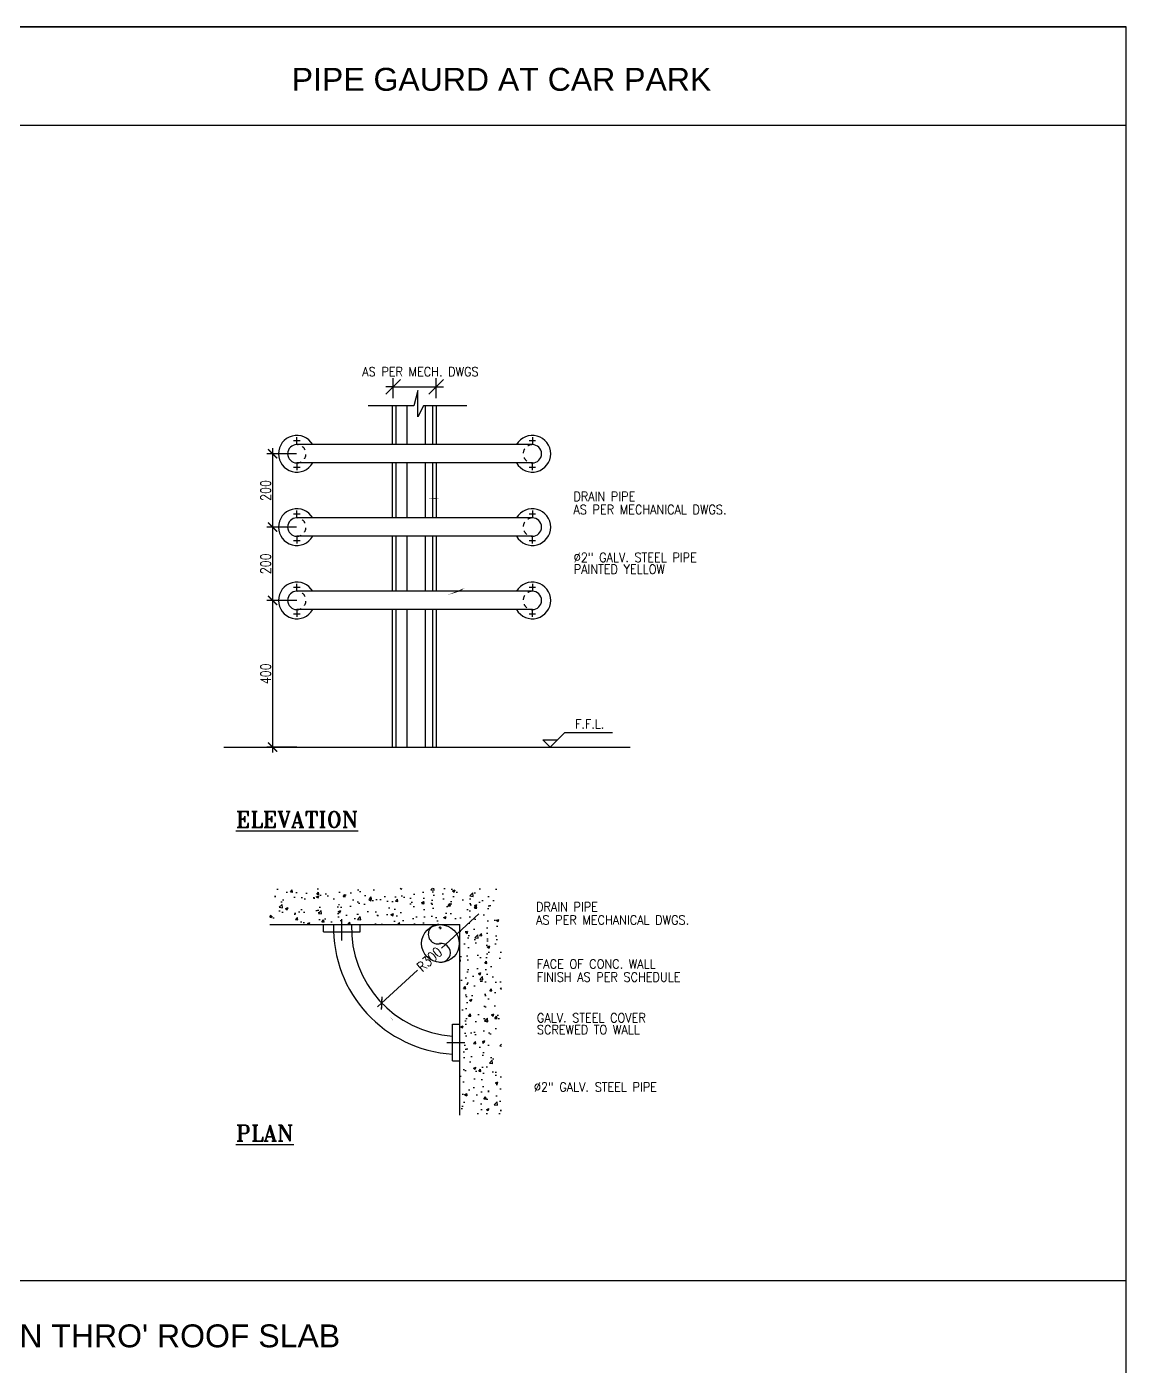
# Model space of a CAD drawing. Header units: centimetres. Extents: x -3657 to 6, y 3 to 2878.
# Drawn here: x -1194 to 6, y 1417 to 2878 of the extents above; entities that cross this region are included whole.
import ezdxf
from ezdxf.enums import TextEntityAlignment as Align

# ---------------------------------------------------------------- set-up
doc = ezdxf.new("R2010")
doc.units = ezdxf.units.CM
doc.header["$LTSCALE"] = 100
doc.header["$MEASUREMENT"] = 0
doc.linetypes.add('A-DT-00$0$DASHDOT', pattern=[1, 0.5, -0.25, 0, -0.25])
doc.linetypes.add('A-DT-00$0$SMALLDASH', pattern=[0.1, 0.05, -0.05])
for name, color, linetype in [('A-CONC', 5, 'Continuous'), ('A-DIM', 13, 'Continuous'), ('A-DT-00$0$A-ANNO-LEDR', 111, 'Continuous'), ('A-DT-00$0$A-CONCH', 8, 'Continuous'), ('A-DT-00$0$A-DIM', 4, 'Continuous'), ('A-DT-00$0$ARLEVEL', 1, 'Continuous'), ('A-DT-00$0$CONC', 6, 'Continuous'), ('A-DT-00$0$HH', 1, 'A-DT-00$0$SMALLDASH'), ('A-DT-00$0$PIPE', 7, 'Continuous'), ('TEXT', 3, 'Continuous')]:
    doc.layers.add(name, color=color, linetype=linetype)
doc.styles.add('2mm', font='romans.shx', dxfattribs={"width": 0.9})
doc.styles.add('ART', font='arial.ttf')
doc.styles.add('DIM', font='simplex.shx', dxfattribs={"width": 0.8})
doc.styles.add('TIMES', font='ROMANT', dxfattribs={"height": 16})
doc.dimstyles.new('DIM-TIK-1.5-mm-MM', dxfattribs={"dimtxt": 11, "dimasz": 75, "dimexe": 6.25, "dimexo": 0, "dimgap": 2, "dimtad": 1, "dimdec": 0, "dimdsep": 46, "dimtxsty": 'DIM', "dimblk": 'ARCHTICK', "dimcen": 75, "dimdle": 6, "dimclrd": 256, "dimclre": 256, "dimclrt": 2, "dimadec": 4, "dimazin": 2, "dimtfac": 1, "dimtdec": 0, "dimtmove": 2, "dimatfit": 3, "dimfxl": 1, "dimtolj": 1, "dimtzin": 0, "dimarcsym": 0})
pattern_1 = [(50, (3457.09, 15465.41), (28.690407, -2.510085), [3, -33]), (355, (3457.09, 15465.41), (-5.550053, 30.087685), [2.4, -26.4]), (100.4514, (3459.48, 15465.2), (23.140375, 27.57758), [2.54961, -28.045684]), (46.1842, (3457.09, 15473.41), (42.68964, -6.62076), [4.5, -49.5]), (96.6356, (3460.647, 15472.86), (37.38651, 38.96471), [3.82441, -42.06852]), (351.1842, (3457.09, 15473.41), (37.38648, 38.96474), [3.6, -39.6]), (21, (3461.09, 15471.41), (23.876282, -16.104756), [3, -33]), (326, (3461.09, 15471.41), (9.732613, 29.006), [2.4, -26.4]), (71.4514, (3463.08, 15470.068), (33.608905, 12.90122), [2.54961, -28.045684]), (37.5, (3457.089, 15465.41), (0.486394, 13.315754), [0, -26.08, 0, -26.8, 0, -26.5]), (7.5, (3457.089, 15465.41), (10.522781, 15.776468), [0, -15.28, 0, -25.48, 0, -10.1]), (327.5, (3448.169, 15465.41), (21.3528974, -0.902195), [0, -10, 0, -31.2, 0, -41.4]), (317.5, (3444.17, 15465.41), (23.327447, 4.0042), [0, -13, 0, -20.72, 0, -29.4])]

# ---------------------------------------------------------------- blocks, each defined once
blk = doc.blocks.new('_ARCHTICK')
at = {"color": 0, "linetype": 'ByBlock', "const_width": 0.15}
blk.add_lwpolyline([(-0.5, -0.5), (0.5, 0.5)], dxfattribs=at)
blk = doc.blocks.new('*D23')
at = {"layer": 'A-DIM', "color": 1, "lineweight": -2, "transparency": 16777216}
for p, q in [((-899.6, 2412.2), (-932, 2412.2)), ((-925.7, 2418.2), (-925.7, 2326.2)), ((-899.6, 2332.2), (-932, 2332.2))]:
    blk.add_line(p, q, dxfattribs=at)
at = {"layer": 'Defpoints', "color": 0, "transparency": 16777216}
for p in [(-899.6, 2412.2), (-925.7, 2332.2), (-899.6, 2332.2)]:
    blk.add_point(p, dxfattribs=at)
at = {"layer": 'A-DIM', "color": 1, "lineweight": -2, "transparency": 16777216, "xscale": 10, "yscale": 10, "zscale": 10}
for p, rotation in [((-925.7, 2412.2), 90), ((-925.7, 2332.2), 270)]:
    blk.add_blockref('_ARCHTICK', p, dxfattribs=dict(at, rotation=rotation))
at = {"layer": 'A-DIM', "color": 2, "transparency": 16777216, "insert": (-933.2, 2372.2), "char_height": 11, "attachment_point": 5, "rotation": 90, "style": 'DIM'}
blk.add_mtext('\\A1;200', dxfattribs=at)
blk = doc.blocks.new('*D24')
at = {"layer": 'A-DIM', "color": 1, "lineweight": -2, "transparency": 16777216}
for p, q in [((-925.7, 2338.2), (-925.7, 2246.2)), ((-899.6, 2332.2), (-932, 2332.2)), ((-899.6, 2252.2), (-932, 2252.2))]:
    blk.add_line(p, q, dxfattribs=at)
at = {"layer": 'Defpoints', "color": 0, "transparency": 16777216}
for p in [(-899.6, 2332.2), (-925.7, 2252.2), (-899.6, 2252.2)]:
    blk.add_point(p, dxfattribs=at)
at = {"layer": 'A-DIM', "color": 1, "lineweight": -2, "transparency": 16777216, "xscale": 10, "yscale": 10, "zscale": 10}
for p, rotation in [((-925.7, 2332.2), 90), ((-925.7, 2252.2), 270)]:
    blk.add_blockref('_ARCHTICK', p, dxfattribs=dict(at, rotation=rotation))
at = {"layer": 'A-DIM', "color": 2, "transparency": 16777216, "insert": (-933.2, 2292.2), "char_height": 11, "attachment_point": 5, "rotation": 90, "style": 'DIM'}
blk.add_mtext('\\A1;200', dxfattribs=at)
blk = doc.blocks.new('*D25')
at = {"layer": 'A-DIM', "color": 1, "lineweight": -2, "transparency": 16777216}
for p, q in [((-899.2, 2252.2), (-932, 2252.2)), ((-925.7, 2258.2), (-925.7, 2086.2)), ((-899.2, 2092.2), (-932, 2092.2))]:
    blk.add_line(p, q, dxfattribs=at)
at = {"layer": 'Defpoints', "color": 0, "transparency": 16777216}
for p in [(-899.2, 2252.2), (-925.7, 2092.2), (-899.2, 2092.2)]:
    blk.add_point(p, dxfattribs=at)
at = {"layer": 'A-DIM', "color": 1, "lineweight": -2, "transparency": 16777216, "xscale": 10, "yscale": 10, "zscale": 10}
for p, rotation in [((-925.7, 2252.2), 90), ((-925.7, 2092.2), 270)]:
    blk.add_blockref('_ARCHTICK', p, dxfattribs=dict(at, rotation=rotation))
at = {"layer": 'A-DIM', "color": 2, "transparency": 16777216, "insert": (-933.2, 2172.2), "char_height": 11, "attachment_point": 5, "rotation": 90, "style": 'DIM'}
blk.add_mtext('\\A1;400', dxfattribs=at)
blk = doc.blocks.new('*D26')
at = {"layer": 'A-DIM', "color": 1, "lineweight": -2, "transparency": 16777216}
for p, q in [((-700.6, 1910.3), (-741.4, 1872.7)), ((-811, 1808.7), (-767.5, 1848.7))]:
    blk.add_line(p, q, dxfattribs=at)
at = {"layer": 'Defpoints', "color": 0, "transparency": 16777216}
for p in [(-705, 1906.2), (-806.6, 1812.8)]:
    blk.add_point(p, dxfattribs=at)
at = {"layer": 'A-DIM', "color": 1, "lineweight": -2, "transparency": 16777216, "xscale": 10, "yscale": 10, "zscale": 10, "rotation": 222.6186517834601}
blk.add_blockref('_ARCHTICK', (-806.6, 1812.8), dxfattribs=at)
at = {"layer": 'A-DIM', "color": 2, "transparency": 16777216, "insert": (-754.4, 1860.7), "char_height": 11, "attachment_point": 5, "rotation": 42.6187, "style": 'DIM'}
blk.add_mtext('\\A1;\\A1;R300', dxfattribs=at)

msp = doc.modelspace()

# ---------------------------------------------------------------- hatches: boundary and pattern name
at = {"layer": 'A-DT-00$0$A-CONCH'}
h = msp.add_hatch(dxfattribs=at)
h.set_pattern_fill('AR-CONC', color=256, scale=4, style=0)
h.set_pattern_definition(pattern_1)
h.paths.add_polyline_path([(-928.83, 1898.5745), (-677.7727, 1898.5745), (-677.7727, 1938.3239), (-928.83, 1938.3239)])
h = msp.add_hatch(dxfattribs=at)
h.set_pattern_fill('AR-CONC', color=256, scale=4, style=0)
h.set_pattern_definition(pattern_1)
h.paths.add_polyline_path([(-721.1986, 1690.6242), (-675.936, 1690.6242), (-675.936, 1901.618), (-721.1986, 1901.618)])

# ---------------------------------------------------------------- linework, layer by layer
for p, q in [((-3656.8386, 2878.1029), (5.8427, 2878.1029)), ((-3656.8386, 2770.6547), (5.8427, 2770.6547)), ((-3656.8386, 1510.1197), (5.8427, 1510.1197))]:
    msp.add_line(p, q)
msp.add_lwpolyline([(5.8427, 3.1029), (5.8427, 2878.1029), (-3656.8386, 2878.1029), (-3656.8386, 3.1029)], close=True)
at = {"layer": 'A-CONC'}
msp.add_line((-978.8913, 2092.2278), (-535.4647, 2092.2278), dxfattribs=at)
at = {"layer": 'A-DT-00$0$A-ANNO-LEDR'}
for points in [[(-748.3498, 2363.8766, 0, 6.6667, 0), (-728.0923, 2363.0333, 0, 0, 0), (-605.0865, 2362.9516, 0, 0, 0), (-605.0865, 2362.9516, 0, 0, 0)], [(-720.6314, 2262.3356, 0, 6.6667, 0), (-705.4021, 2270.304, 0, 0, 0), (-637.3483, 2298.5124, 0, 0, 0), (-604.7593, 2298.5124, 0, 0, 0)], [(-723.9909, 1889.1437, 0, 3.3333, 0), (-715.1485, 1893.814, 0, 0, 0), (-672.2395, 1916.4776, 0, 0, 0), (-644.5349, 1916.4776, 0, 0, 0)], [(-721.1986, 1847.6889, 0, 3.3333, 0), (-711.1986, 1847.6889, 0, 0, 0), (-644.5349, 1847.6889, 0, 0, 0)], [(-795.027, 1795.3146, 0, 4, 0), (-785.8168, 1783.3522, 0, 0, 0), (-734.3486, 1719.5575, 0, 0, 0), (-643.7955, 1719.5575, 0, 0, 0)], [(-723.9909, 1762.7321, 0, 3.3333, 0), (-715.1485, 1767.4025, 0, 0, 0), (-672.2395, 1790.0661, 0, 0, 0), (-644.5349, 1790.0661, 0, 0, 0)]]:
    msp.add_lwpolyline(points, format="xyseb", dxfattribs=at)
at = {"layer": 'A-DT-00$0$A-DIM'}
for p, q in [((-802.1461, 2477.2416), (-786.1461, 2493.2416)), ((-794.1461, 2485.2416), (-802.1461, 2485.2416)), ((-794.1461, 2472.8398), (-794.1461, 2494.8416)), ((-794.1461, 2485.2416), (-747.0413, 2485.2416)), ((-755.0413, 2477.2416), (-739.0413, 2493.2416)), ((-747.0413, 2472.8398), (-747.0413, 2494.8416)), ((-747.0413, 2485.2416), (-739.0413, 2485.2416))]:
    msp.add_line(p, q, dxfattribs=at)
for centre, radius, start, end in [((-745.2347, 1887.9761), 10.564, 75.0387416, 286.5851181), ((-741.8106, 1867.7497), 10.2232, 260.8446182, 99.1553818)]:
    msp.add_arc(centre, radius, start, end, dxfattribs=at)
at = {"layer": 'A-DT-00$0$ARLEVEL'}
for p, q in [((-606.6172, 2108.2278), (-622.6172, 2092.2278)), ((-606.6172, 2108.2278), (-554.6172, 2108.2278)), ((-622.6172, 2092.2278), (-630.6172, 2100.2278)), ((-630.6172, 2100.2278), (-614.6172, 2100.2278))]:
    msp.add_line(p, q, dxfattribs=at)
at = {"layer": 'A-DT-00$0$CONC'}
for p in [(-928.83, 1898.5745), (-721.1986, 1690.6242)]:
    msp.add_line(p, (-721.1986, 1898.5745), dxfattribs=at)
at = {"layer": 'A-DT-00$0$HH'}
for centre, start, end in [((-899.2086, 2412.2278), 270, 90), ((-642.16, 2412.2278), 90, 270), ((-899.2086, 2332.2278), 270, 90), ((-642.16, 2332.2278), 90, 270), ((-899.2086, 2252.2278), 270, 90), ((-642.16, 2252.2278), 90, 270)]:
    msp.add_arc(centre, 10, start, end, dxfattribs=at)
at = {"layer": 'A-DT-00$0$PIPE', "color": 1}
for p, q in [((-794.9612, 2422.2278), (-794.9612, 2464.5802)), ((-746.9612, 2422.2278), (-746.9612, 2465.0999)), ((-642.16, 2422.2278), (-899.2086, 2422.2278)), ((-642.16, 2402.2278), (-899.2086, 2402.2278)), ((-794.9612, 2342.2278), (-794.9612, 2402.2278)), ((-746.9612, 2342.2278), (-746.9612, 2402.2278)), ((-642.16, 2342.2278), (-899.2086, 2342.2278)), ((-642.16, 2322.2278), (-899.2086, 2322.2278)), ((-794.9612, 2262.2278), (-794.9612, 2322.2278)), ((-746.9612, 2262.2278), (-746.9612, 2322.2278)), ((-642.16, 2262.2278), (-899.2086, 2262.2278)), ((-642.16, 2242.2278), (-899.2086, 2242.2278)), ((-794.9612, 2092.2278), (-794.9612, 2242.2278)), ((-746.9612, 2092.2278), (-746.9612, 2242.2278)), ((-869.9387, 1890.5989), (-869.9387, 1898.5989)), ((-869.9387, 1890.5989), (-829.9387, 1890.5989)), ((-829.9387, 1890.5989), (-829.9387, 1898.5989)), ((-729.1741, 1749.8344), (-729.1741, 1789.8344)), ((-729.1741, 1789.8344), (-721.1741, 1789.8344)), ((-729.1741, 1749.8344), (-721.1741, 1749.8344))]:
    msp.add_line(p, q, dxfattribs=at)
at = {"layer": 'A-DT-00$0$PIPE', "color": 8}
for p, q in [((-790.9612, 2422.2278), (-790.9612, 2464.5802)), ((-778.9612, 2422.2278), (-778.9612, 2464.5802)), ((-758.9612, 2422.2278), (-758.9612, 2464.5802)), ((-750.9612, 2422.2278), (-750.9612, 2464.5802)), ((-902.7667, 2426.7117), (-895.6505, 2426.7117)), ((-899.2086, 2423.1536), (-899.2086, 2430.2699)), ((-645.7182, 2426.7117), (-638.6019, 2426.7117)), ((-642.16, 2430.2699), (-642.16, 2423.1536)), ((-902.7667, 2397.7439), (-895.6505, 2397.7439)), ((-899.2086, 2401.3021), (-899.2086, 2394.1858)), ((-790.9612, 2342.2278), (-790.9612, 2402.2278)), ((-778.9612, 2342.2278), (-778.9612, 2402.2278)), ((-758.9612, 2342.2278), (-758.9612, 2402.2278)), ((-750.9612, 2342.2278), (-750.9612, 2402.2278)), ((-645.7182, 2397.7439), (-638.6019, 2397.7439)), ((-642.16, 2394.1858), (-642.16, 2401.3021)), ((-902.7667, 2346.7117), (-895.6505, 2346.7117)), ((-899.2086, 2343.1536), (-899.2086, 2350.2699)), ((-645.7182, 2346.7117), (-638.6019, 2346.7117)), ((-642.16, 2350.2699), (-642.16, 2343.1536)), ((-902.7667, 2317.7439), (-895.6505, 2317.7439)), ((-899.2086, 2321.3021), (-899.2086, 2314.1858)), ((-790.9612, 2262.2278), (-790.9612, 2322.2278)), ((-778.9612, 2262.2278), (-778.9612, 2322.2278)), ((-758.9612, 2262.2278), (-758.9612, 2322.2278)), ((-750.9612, 2262.2278), (-750.9612, 2322.2278)), ((-645.7182, 2317.7439), (-638.6019, 2317.7439)), ((-642.16, 2314.1858), (-642.16, 2321.3021)), ((-902.7667, 2266.7117), (-895.6505, 2266.7117)), ((-899.2086, 2263.1536), (-899.2086, 2270.2699)), ((-645.7182, 2266.7117), (-638.6019, 2266.7117)), ((-642.16, 2270.2699), (-642.16, 2263.1536)), ((-902.7667, 2237.7439), (-895.6505, 2237.7439)), ((-899.2086, 2241.3021), (-899.2086, 2234.1858)), ((-790.9612, 2092.2278), (-790.9612, 2242.2278)), ((-778.9612, 2092.2278), (-778.9612, 2242.2278)), ((-758.9612, 2092.2278), (-758.9612, 2242.2278)), ((-750.9612, 2092.2278), (-750.9612, 2242.2278)), ((-645.7182, 2237.7439), (-638.6019, 2237.7439)), ((-642.16, 2234.1858), (-642.16, 2241.3021))]:
    msp.add_line(p, q, dxfattribs=at)
at = {"layer": 'A-DT-00$0$PIPE', "color": 1, "linetype": 'A-DT-00$0$DASHDOT'}
for p, q in [((-849.9387, 1881.3399), (-849.9387, 1904.5691)), ((-735.4358, 1769.8344), (-715.9533, 1769.8344))]:
    msp.add_line(p, q, dxfattribs=at)
at = {"layer": 'A-DT-00$0$PIPE'}
for p, q in [((-742.806, 1895.1231), (-744.375, 1895.1231)), ((-742.8164, 1895.097), (-742.8164, 1896.475)), ((-742.8164, 1895.097), (-741.3797, 1895.097)), ((-742.8123, 1895.1172), (-742.8123, 1893.6757))]:
    msp.add_line(p, q, dxfattribs=at)
at = {"layer": 'A-DT-00$0$PIPE', "color": 1}
msp.add_lwpolyline([(-713.6894, 2464.5802), (-760.8691, 2464.5802), (-767.2742, 2452.5695), (-767.2742, 2481.3069), (-771.3561, 2464.5802), (-821.3074, 2464.5802)], dxfattribs=at)
at = {"layer": 'A-DT-00$0$PIPE'}
msp.add_circle((-742.5074, 1877.9193), 20.5707, dxfattribs=at)
at = {"layer": 'A-DT-00$0$PIPE', "color": 8}
for centre, start, end in [((-899.2086, 2412.2278), 30, 330), ((-642.16, 2412.2278), 210, 150), ((-899.2086, 2332.2278), 30, 330), ((-642.16, 2332.2278), 210, 150), ((-899.2086, 2252.2278), 30, 330), ((-642.16, 2252.2278), 210, 150)]:
    msp.add_arc(centre, 20, start, end, dxfattribs=at)
at = {"layer": 'A-DT-00$0$PIPE', "color": 1}
for centre, radius, start, end in [((-899.2086, 2412.2278), 10, 90, 270), ((-642.16, 2412.2278), 10, 270, 90), ((-899.2086, 2332.2278), 10, 90, 270), ((-642.16, 2332.2278), 10, 270, 90), ((-899.2086, 2252.2278), 10, 90, 270), ((-642.16, 2252.2278), 10, 270, 90), ((-721.1986, 1895.1231), 138.0318, 178.5672009, 266.6875865), ((-721.1986, 1895.1231), 118.4318, 178.3300159, 266.1386229)]:
    msp.add_arc(centre, radius, start, end, dxfattribs=at)

# ---------------------------------------------------------------- texts
at = {"layer": 'TEXT', "style": 'ART'}
for s, p in [('PIPE GAURD AT CAR PARK ', (-671.0168, 2820.7853)), ("TYPICAL DETAIL OF DUCTWORK PENETRATION THRO' ROOF SLAB ", (-1414.0364, 1449.8541))]:
    msp.add_text(s, height=25, dxfattribs=at).set_placement(p, align=Align.MIDDLE_CENTER)
at = {"layer": 'TEXT', "style": '2mm', "width": 0.9}
for s, p in [('DRAIN PIPE', (-597.3546, 2360.6902)), ('AS PER MECHANICAL DWGS.', (-597.3546, 2346.3893)), ('%%c2" GALV. STEEL PIPE ', (-597.03, 2294.1223)), ('PAINTED YELLOW', (-597.03, 2281.2962)), ('F.F.L.', (-595.5795, 2112.4496)), ('DRAIN PIPE', (-638.1254, 1912.9103)), ('AS PER MECHANICAL DWGS.', (-638.1254, 1898.6095)), ('FACE OF CONC. WALL', (-637.2154, 1850.58)), ('FINISH AS PER SCHEDULE', (-637.2154, 1836.2614)), ('GALV. STEEL COVER', (-637.2154, 1791.8264)), ('SCREWED TO WALL', (-637.2154, 1778.9024)), ('%%c2" GALV. STEEL PIPE ', (-640.5021, 1716.3639))]:
    msp.add_text(s, height=10, dxfattribs=at).set_placement(p)
at = {"layer": 'TEXT', "style": 'TIMES'}
for s, p in [('%%UELEVATION', (-965.6536, 2004.5052)), ('%%UPLAN', (-965.6536, 1662.1576))]:
    msp.add_text(s, height=17.5, dxfattribs=at).set_placement(p)
at = {"layer": 'TEXT', "insert": (-764.3641, 2501.8004), "char_height": 10, "attachment_point": 5, "style": '2mm'}
msp.add_mtext('\\A1;AS PER MECH. DWGS', dxfattribs=at)

# ---------------------------------------------------------------- dimensions: what is measured, and where the dimension line sits
at = {"layer": 'A-DIM', "color": 1}
for p1, p2, distance, text, picture, middle in [((-899.5828, 2412.2278), (-899.5828, 2332.2278), -26.1467, '200', '*D23', (-933.2295, 2372.2278)), ((-899.5828, 2332.2278), (-899.5828, 2252.2278), -26.1467, '200', '*D24', (-933.2295, 2292.2278)), ((-899.2086, 2252.2278), (-899.2086, 2092.2278), -26.5209, '400', '*D25', (-933.2295, 2172.2278))]:
    dim = msp.add_aligned_dim(p1=p1, p2=p2, distance=distance, text=text, dimstyle='DIM-TIK-1.5-mm-MM', override={"dimasz": 10, "dimlfac": 0.5, "dimclrd": 1, "dimclre": 1}, dxfattribs=at)
    dim.commit()
    dim.dimension.update_dxf_attribs({"geometry": picture, "text_midpoint": middle})
dim = msp.add_radius_dim(center=(-705.0044, 1906.2143), mpoint=(-806.5788, 1812.7509), text='\\A1;R300', dimstyle='DIM-TIK-1.5-mm-MM', override={"dimasz": 10, "dimlfac": 0.5, "dimcen": 10, "dimclrd": 1, "dimclre": 1}, dxfattribs=at)
dim.commit()
dim.dimension.update_dxf_attribs({"geometry": '*D26', "text_midpoint": (-754.4205, 1860.7442), "dimtype": 164})

doc.saveas('drawing.dxf')
